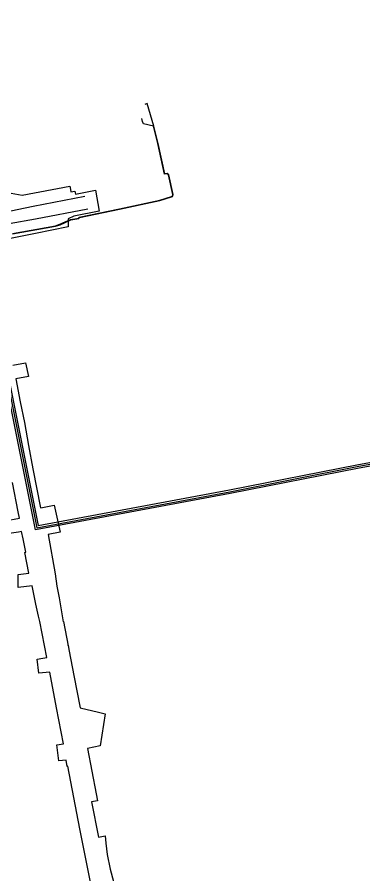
# Model space of a CAD drawing. Header units: metres. Extents: x -1448899 to 1563798, y -293564 to 398817.
# Drawn here: x 1533257 to 1533634, y 386828 to 387762 of the extents above; entities that cross this region are included whole.
import ezdxf

# ---------------------------------------------------------------- set-up
doc = ezdxf.new("R2010")
doc.units = ezdxf.units.M
for name, color, linetype in [('P', 94, 'Continuous'), ('T', 1, 'Continuous'), ('Z', 30, 'Continuous'), ('Газопроводы', 7, 'Continuous'), ('кадастр', 7, 'Continuous')]:
    doc.layers.add(name, color=color, linetype=linetype)

# ---------------------------------------------------------------- blocks, each defined once
blk = doc.blocks.new('A$C0BB7152E')
at = {"layer": 'P', "linetype": 'Continuous'}
for points in [[(1533351.37, 386745.76), (1533328.08, 386863.53), (1533325.18, 386878.12), (1533311.96, 386946.14), (1533311.38, 386946.07), (1533309.98, 386952.67), (1533302.15, 386951.98), (1533299.8, 386969.63), (1533307.27, 386970.71), (1533299.76, 387009.9), (1533292.29, 387048.84), (1533280.48, 387047.51), (1533278.47, 387062.88), (1533284.85, 387064.02), (1533289.1, 387064.72), (1533281.5, 387104.02), (1533279.9, 387109.67), (1533277.2, 387123), (1533273.16, 387142.91), (1533257.75, 387140.93), (1533258.01, 387155.21), (1533269.48, 387156.79), (1533265.15, 387179.23), (1533266.08, 387179.43), (1533263.19, 387194.13), (1533261.64, 387201.86), (1533258.19, 387201.31), (1533248.05, 387199.67)], [(1533243.57, 387213.82), (1533259.22, 387216.4), (1533257.81, 387223.58), (1533251.72, 387255.39)], [(1533250.26, 387570.56), (1533262.21, 387568.59), (1533314.17, 387578.49), (1533314.46, 387576.87), (1533315.31, 387572.15), (1533319.74, 387573.02), (1533320.38, 387569.66), (1533341.95, 387574.12), (1533346.2, 387551.13), (1533318.58, 387545.52), (1533312.19, 387542.6), (1533312.26, 387534.09), (1533276.67, 387526.83), (1533249.46, 387521.28)], [(1533252.09, 387383.29), (1533265.69, 387385.83), (1533268.94, 387370.9), (1533255.15, 387368.23), (1533260.17, 387343.48), (1533264.61, 387320.94), (1533269.07, 387295.64), (1533273.97, 387270.47), (1533282.02, 387227.73), (1533284.46, 387228.2), (1533296.96, 387230.76), (1533303.72, 387201.29), (1533290.44, 387198.71), (1533298.05, 387155.84), (1533299.96, 387142.42), (1533302.49, 387129.74), (1533306.77, 387103.75), (1533307.1, 387103.82), (1533312.18, 387077.59), (1533312.34, 387077.62), (1533313.45, 387071.68), (1533318.47, 387045.2), (1533325.29, 387009.97), (1533345.21, 387005.17), (1533352.76, 387003.15), (1533347.12, 386968.49), (1533333.34, 386965.43), (1533342.79, 386916.23), (1533344.24, 386908.51), (1533337.89, 386907.28), (1533345.28, 386868.99), (1533352.61, 386870.42), (1533353.31, 386862.51), (1533354.93, 386850.23), (1533357.89, 386833.93), (1533361.8, 386820.69)]]:
    blk.add_lwpolyline(points, dxfattribs=at)
at = {"layer": 'T', "linetype": 'Continuous'}
for points in [[(1532664.23, 387852.02), (1532702.21, 387826.72), (1532748.65, 387795.31), (1532798.26, 387762.82), (1532831.66, 387740.48), (1532837.08, 387736.85), (1532968.08, 387647.89), (1533069.49, 387578.07), (1533126.02, 387539.98), (1533162.43, 387515.99), (1533213.55, 387527.16), (1533278.16, 387206.03), (1533488.35, 387245.4), (1533629.1, 387273.09), (1533709.89, 387287.64)], [(1533251.65, 387526.35), (1533298.52, 387534.72), (1533303.46, 387536.36), (1533315.04, 387541.53), (1533324.01, 387543.1), (1533324.64, 387544.32), (1533368.31, 387553.1), (1533412.24, 387562.71), (1533424.99, 387566.62), (1533426.09, 387567.22), (1533426.64, 387569.29), (1533421.93, 387590.8), (1533420.31, 387592.26), (1533417.68, 387591.88), (1533410.3, 387624.79), (1533405.63, 387643.79), (1533398.48, 387668.28), (1533395.92, 387667.49)], [(1533251.57, 387526.76), (1533298.42, 387535.13), (1533303.31, 387536.75), (1533314.92, 387541.93), (1533323.74, 387543.47), (1533324.36, 387544.69), (1533368.22, 387553.51), (1533412.13, 387563.11), (1533424.83, 387567.01), (1533425.78, 387567.53), (1533426.22, 387569.24), (1533421.53, 387590.65), (1533420.27, 387591.83), (1533417.37, 387591.41), (1533409.9, 387624.69), (1533405.18, 387643.87), (1533394.51, 387646.22), (1533393.41, 387648.66), (1533392.71, 387652.17)], [(1533330.57, 387567.05), (1533274, 387556.26), (1533216.53, 387544.1), (1533193.93, 387536.43), (1533174.02, 387522.56), (1533148.19, 387484.78), (1533102.62, 387418.08), (1532923.45, 387153.07), (1532596.95, 386668.16), (1532501.82, 386525.68), (1532463.24, 386470.75), (1532364.18, 386323.11), (1532278.05, 386197.05), (1532195.94, 386075.2), (1532063.54, 385880.4), (1531928.37, 385674.27)], [(1531934.83, 385669.49), (1532071.49, 385875.31), (1532203.45, 386070.48), (1532286.31, 386192.02), (1532371.45, 386319.02), (1532470.86, 386466.5), (1532497.05, 386506.13), (1532602.58, 386664.36), (1532929.87, 387147.97), (1533109.5, 387414.14), (1533154.44, 387480.52), (1533178.92, 387517.57), (1533196.83, 387528.9), (1533218.91, 387532.64), (1533276.64, 387542.75), (1533333.71, 387553.63)]]:
    blk.add_lwpolyline(points, dxfattribs=at)
at = {"layer": 'Z', "linetype": 'Continuous'}
for points in [[(1533710.26, 387285.68), (1533629.25, 387271.12), (1533488.73, 387243.43), (1533276.59, 387203.68), (1533212.06, 387524.79), (1533163.69, 387514.22), (1533156.17, 387504.03), (1533113.34, 387440.8), (1533083.78, 387396.31), (1533061.92, 387364.84), (1533036.38, 387327.12), (1532999.24, 387270.14), (1532966.62, 387222.6), (1532935.02, 387175.25), (1532876.35, 387088.27), (1532845.03, 387039.54), (1532806.68, 386985.3), (1532776.71, 386941.1), (1532732.15, 386968.69), (1532710.35, 386937.6), (1532656.87, 386858.62), (1532725.1, 386809.85)], [(1532856.55, 387777.42), (1532845.84, 387760.82), (1532846.86, 387760.17), (1532834.41, 387741.05), (1532969.21, 387649.55), (1533070.62, 387579.72), (1533127.13, 387541.64), (1533162.82, 387518.13), (1533215.03, 387529.52), (1533279.74, 387208.38), (1533487.97, 387247.36), (1533628.75, 387274.99), (1533709.51, 387289.61)]]:
    blk.add_lwpolyline(points, dxfattribs=at)
blk = doc.blocks.new('A$C0ab4c2d5')
at = {"layer": 'кадастр', "rotation": 359.5536696139991}
blk.add_blockref('A$C0BB7152E', (-1535830.43, -375345.19), dxfattribs=at)

msp = doc.modelspace()

# ---------------------------------------------------------------- block references
at = {"layer": 'Газопроводы', "rotation": 0.4463303860005405}
msp.add_blockref('A$C0ab4c2d5', (1532859.94, 387297.7), dxfattribs=at)

# ---------------------------------------------------------------- next in the draw order: linework, layer by layer
at = {"layer": 'Газопроводы', "color": 6, "lineweight": 200}
msp.add_circle((1532929.52, 387447.66), 11368.91, dxfattribs=at)

doc.saveas('drawing.dxf')
